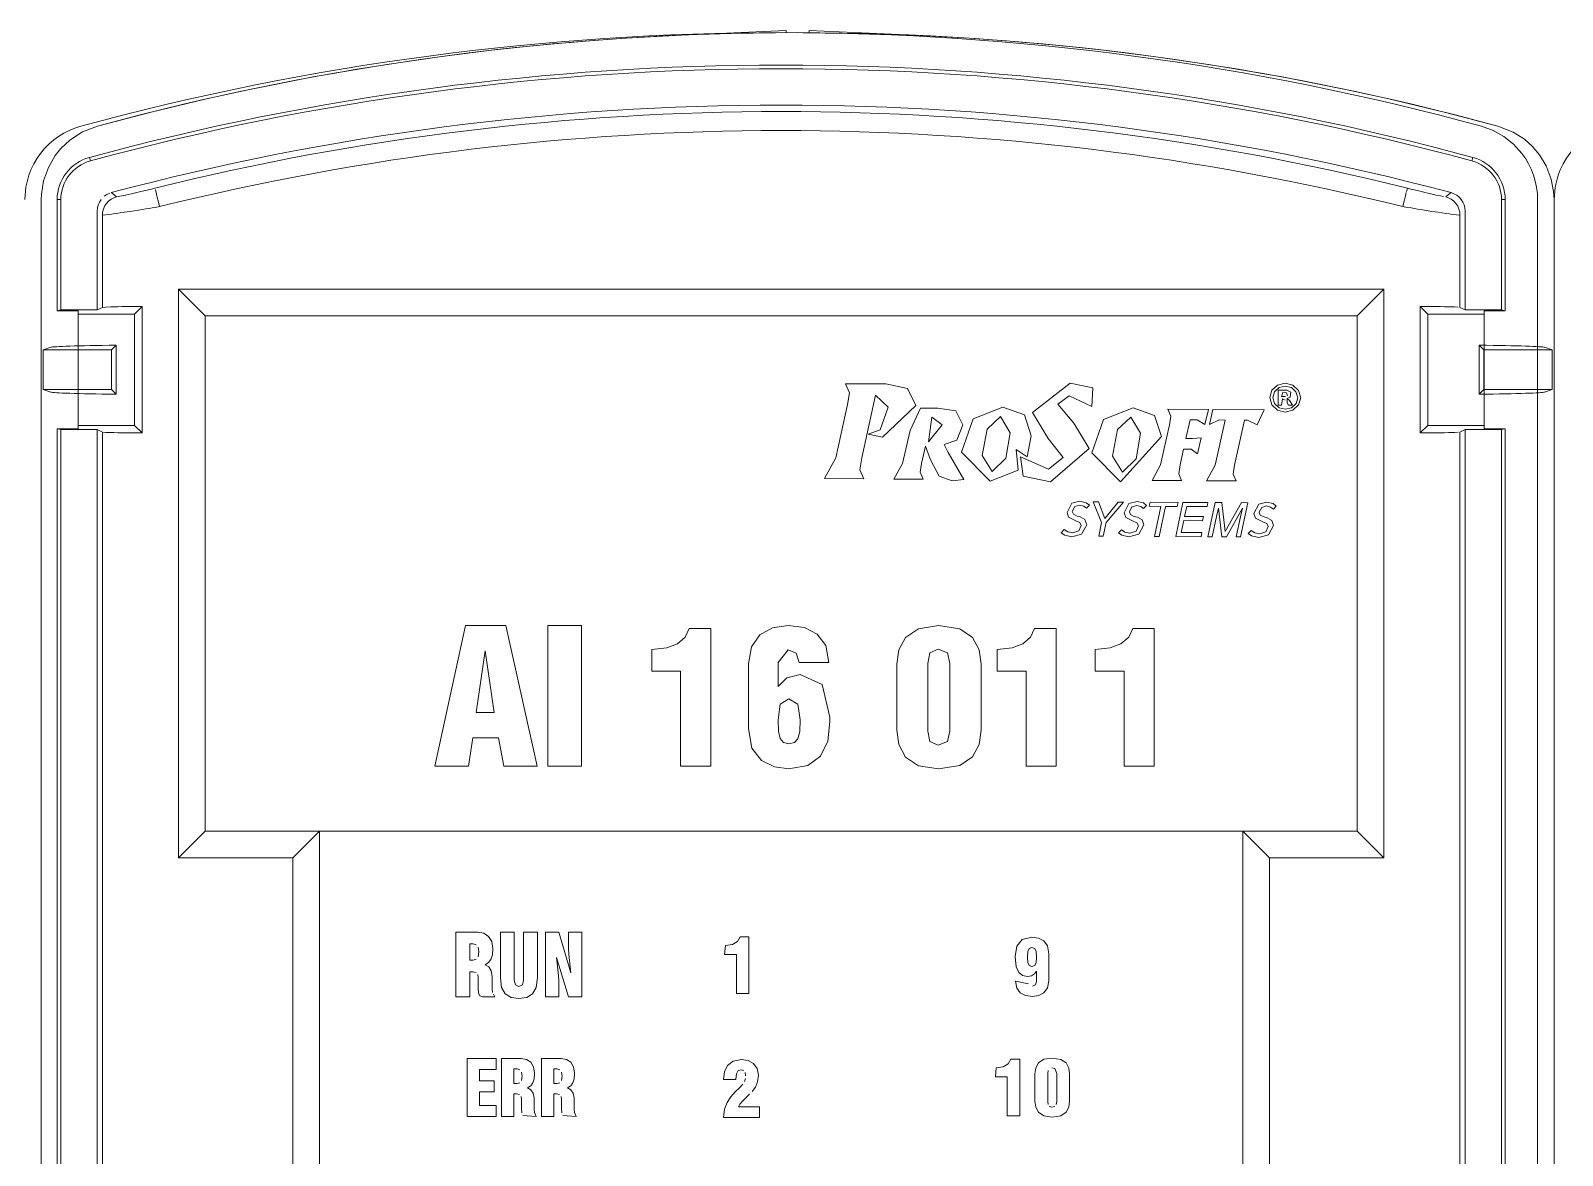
# Model space of a CAD drawing. Header units: millimetres. Extents: x -6000 to 26000, y -6000 to 26000.
# Drawn here: x 108.7 to 114.29, y -4325.67 to -4321.56 of the extents above; entities that cross this region are included whole.
import ezdxf

# ---------------------------------------------------------------- set-up
doc = ezdxf.new("R2010")
doc.units = ezdxf.units.MM
doc.header["$MEASUREMENT"] = 0
doc.layers.add('Чертеж и Рисунок_Ном._пера__1', color=7, linetype='Continuous', lineweight=15)
doc.layers.add('Чертеж и Рисунок_Ном._пера__7', color=7, linetype='Continuous', lineweight=15)

msp = doc.modelspace()

# ---------------------------------------------------------------- linework, layer by layer
at = {"layer": 'Чертеж и Рисунок_Ном._пера__1', "color": 7, "linetype": 'Continuous', "lineweight": 15, "flags": 128}
for points in [[(111.8986, -4322.8662), (111.8194, -4322.8499), (111.6727, -4322.8492), (111.6866, -4322.8819), (111.6801, -4322.9255), (111.637, -4323.1195), (111.5958, -4323.1956), (111.7396, -4323.1963), (111.7252, -4323.1636), (111.7322, -4323.12), (111.7822, -4322.8913)], [(111.7555, -4323.0329), (111.8075, -4323.0436), (111.9294, -4322.9287), (111.8986, -4322.8662)], [(112.5754, -4322.8636), (112.4927, -4322.8469), (112.3545, -4322.9537), (112.4124, -4323.0486)], [(112.4882, -4322.8934), (112.5715, -4322.9325), (112.5754, -4322.8636)], [(113.2287, -4322.9257), (113.2211, -4322.8995), (113.2289, -4322.873)], [(113.2287, -4322.9257), (113.2211, -4322.8995), (113.2289, -4322.873)], [(113.2289, -4322.873), (113.2498, -4322.8539)], [(113.2289, -4322.873), (113.2498, -4322.8539)], [(113.2549, -4322.8631), (113.2384, -4322.8784)], [(113.2549, -4322.8631), (113.2384, -4322.8784)], [(113.2498, -4322.8539), (113.2775, -4322.8473)], [(113.2498, -4322.8539), (113.2775, -4322.8473)], [(113.2519, -4322.9277), (113.2519, -4322.872), (113.264, -4322.8721), (113.2833, -4322.8722), (113.2984, -4322.8799)], [(113.2519, -4322.9277), (113.2519, -4322.872), (113.264, -4322.8721), (113.2833, -4322.8722), (113.2984, -4322.8799)], [(113.2776, -4322.8577), (113.2549, -4322.8631)], [(113.2776, -4322.8577), (113.2549, -4322.8631)], [(113.2775, -4322.8473), (113.3058, -4322.8544)], [(113.2775, -4322.8473), (113.3058, -4322.8544)], [(113.3, -4322.8632), (113.2776, -4322.8577)], [(113.3, -4322.8632), (113.2776, -4322.8577)], [(113.3168, -4322.8787), (113.3, -4322.8632)], [(113.3168, -4322.8787), (113.3, -4322.8632)], [(113.3058, -4322.8544), (113.3263, -4322.8737)], [(113.3058, -4322.8544), (113.3263, -4322.8737)], [(113.3263, -4322.8737), (113.3339, -4322.9001), (113.3263, -4322.9264)], [(113.3263, -4322.8737), (113.3339, -4322.9001), (113.3263, -4322.9264)], [(111.7822, -4322.8913), (111.8283, -4322.9352), (111.7991, -4323.0173)], [(112.5061, -4322.9926), (112.4471, -4322.9234), (112.4882, -4322.8934)], [(113.2492, -4322.945), (113.2287, -4322.9257)], [(113.2492, -4322.945), (113.2287, -4322.9257)], [(113.2384, -4322.8784), (113.2322, -4322.8997), (113.2384, -4322.9209), (113.2552, -4322.9365)], [(113.2384, -4322.8784), (113.2322, -4322.8997), (113.2384, -4322.9209), (113.2552, -4322.9365)], [(113.2778, -4322.9091), (113.2672, -4322.9048), (113.264, -4322.9277), (113.2519, -4322.9277)], [(113.2778, -4322.9091), (113.2672, -4322.9048), (113.264, -4322.9277), (113.2519, -4322.9277)], [(113.2822, -4322.8817), (113.269, -4322.8809), (113.264, -4322.8961)], [(113.2822, -4322.8817), (113.269, -4322.8809), (113.264, -4322.8961)], [(113.264, -4322.8961), (113.2782, -4322.8961)], [(113.264, -4322.8961), (113.2782, -4322.8961)], [(113.2863, -4322.8928), (113.2822, -4322.8817)], [(113.2863, -4322.8928), (113.2822, -4322.8817)], [(113.2959, -4322.8986), (113.2844, -4322.9034)], [(113.2959, -4322.8986), (113.2844, -4322.9034)], [(113.2984, -4322.8799), (113.2959, -4322.8986)], [(113.2984, -4322.8799), (113.2959, -4322.8986)], [(113.3005, -4322.9366), (113.3171, -4322.921), (113.3231, -4322.9001), (113.3168, -4322.8787)], [(113.3005, -4322.9366), (113.3171, -4322.921), (113.3231, -4322.9001), (113.3168, -4322.8787)], [(113.3263, -4322.9264), (113.3056, -4322.9454)], [(113.3263, -4322.9264), (113.3056, -4322.9454)], [(112.0746, -4322.9481), (112.0088, -4322.9381), (111.9466, -4322.9378), (111.9081, -4323.0201), (111.8802, -4323.1404), (111.8493, -4323.1974), (111.9557, -4323.198), (111.9449, -4323.1723), (111.9497, -4323.1407), (111.9642, -4323.0772), (111.9832, -4323.1271), (112.0148, -4323.1871)], [(112.079, -4323.0551), (112.101, -4322.9988), (112.0746, -4322.9481)], [(112.1386, -4322.977), (112.0959, -4323.0987), (112.2003, -4323.2044), (112.3031, -4323.1649), (112.2952, -4323.0897)], [(112.3252, -4322.9627), (112.2464, -4322.9341), (112.1386, -4322.977)], [(112.1899, -4323.0145), (112.2378, -4322.969)], [(112.2378, -4322.969), (112.2739, -4323.0279), (112.2575, -4323.1207)], [(112.2952, -4323.0897), (112.3354, -4323.1164), (112.3497, -4323.0394), (112.3252, -4322.9627)], [(112.6142, -4322.9794), (112.5715, -4323.1011), (112.6759, -4323.2068), (112.8253, -4323.0418), (112.8007, -4322.9651)], [(112.722, -4322.9365), (112.6142, -4322.9794)], [(112.6655, -4323.0168), (112.7134, -4322.9714)], [(112.7134, -4322.9714), (112.7495, -4323.0302), (112.7331, -4323.1231)], [(112.8007, -4322.9651), (112.722, -4322.9365)], [(113.2775, -4322.9523), (113.2492, -4322.945)], [(113.2775, -4322.9523), (113.2492, -4322.945)], [(113.2552, -4322.9365), (113.2776, -4322.9422)], [(113.2552, -4322.9365), (113.2776, -4322.9422)], [(113.3056, -4322.9454), (113.2775, -4322.9523)], [(113.3056, -4322.9454), (113.2775, -4322.9523)], [(113.2776, -4322.9422), (113.3005, -4322.9366)], [(113.2776, -4322.9422), (113.3005, -4322.9366)], [(111.7991, -4323.0173), (111.7555, -4323.0329)], [(112.2575, -4323.1207), (112.2074, -4323.1695), (112.1717, -4323.1106), (112.1899, -4323.0145)], [(112.4124, -4323.0486), (112.4664, -4323.1187), (112.4134, -4323.1606), (112.3109, -4323.1155), (112.3203, -4323.1869), (112.4203, -4323.2073), (112.5616, -4323.086), (112.5061, -4322.9926)], [(112.683, -4323.1719), (112.6473, -4323.113), (112.6655, -4323.0168)], [(112.0471, -4323.1003), (112.0329, -4323.0705), (112.079, -4323.0551)], [(112.1047, -4323.1987), (112.0471, -4323.1003)], [(112.7331, -4323.1231), (112.683, -4323.1719)], [(112.0148, -4323.1871), (112.0612, -4323.2038)], [(112.0612, -4323.2038), (112.1047, -4323.1987)], [(112.5277, -4323.3563), (112.5134, -4323.3503), (112.4868, -4323.3364), (112.481, -4323.3196), (112.4984, -4323.2858)], [(112.4984, -4323.2858), (112.5282, -4323.2779)], [(112.5095, -4323.2975), (112.5, -4323.3153), (112.5042, -4323.3258)], [(112.5422, -4323.296), (112.527, -4323.2922), (112.5095, -4323.2975)], [(112.5282, -4323.2779), (112.5514, -4323.2836)], [(112.5514, -4323.2836), (112.5629, -4323.2929), (112.552, -4323.3037), (112.5422, -4323.296)], [(112.7363, -4323.3573), (112.7221, -4323.3513), (112.6955, -4323.3375), (112.6896, -4323.3207), (112.7071, -4323.2868)], [(112.7071, -4323.2868), (112.7369, -4323.279), (112.7601, -4323.2846), (112.7715, -4323.294), (112.7606, -4323.3048), (112.7508, -4323.2971)], [(112.7181, -4323.2985), (112.7087, -4323.3163), (112.7128, -4323.3268)], [(112.7508, -4323.2971), (112.7356, -4323.2932), (112.7181, -4323.2985)], [(113.169, -4323.3398), (113.1631, -4323.323), (113.1806, -4323.2892)], [(113.1806, -4323.2892), (113.2104, -4323.2813), (113.2336, -4323.287)], [(113.1917, -4323.3009), (113.1822, -4323.3187), (113.1863, -4323.3292)], [(113.2092, -4323.2956), (113.1917, -4323.3009)], [(113.2243, -4323.2994), (113.2092, -4323.2956)], [(113.2336, -4323.287), (113.245, -4323.2963), (113.2341, -4323.3072), (113.2243, -4323.2994)], [(112.5042, -4323.3258), (112.5179, -4323.3323), (112.5293, -4323.3357), (112.5461, -4323.3453), (112.5529, -4323.3639), (112.534, -4323.3979)], [(112.5242, -4323.3869), (112.5331, -4323.3673), (112.5277, -4323.3563)], [(112.7128, -4323.3268), (112.7265, -4323.3334), (112.738, -4323.3368), (112.7547, -4323.3463)], [(112.7328, -4323.388), (112.7417, -4323.3684), (112.7363, -4323.3573)], [(112.7547, -4323.3463), (112.7615, -4323.3649), (112.7426, -4323.3989)], [(113.2099, -4323.3597), (113.1956, -4323.3537), (113.169, -4323.3398)], [(113.1863, -4323.3292), (113.2001, -4323.3357), (113.2115, -4323.3392), (113.2283, -4323.3487)], [(113.2063, -4323.3904), (113.2152, -4323.3708), (113.2099, -4323.3597)], [(113.2283, -4323.3487), (113.2351, -4323.3673), (113.2161, -4323.4013)], [(112.4726, -4323.4017), (112.4599, -4323.393), (112.471, -4323.3815)], [(112.471, -4323.3815), (112.4838, -4323.3903)], [(112.534, -4323.3979), (112.4984, -4323.4077), (112.4726, -4323.4017)], [(112.4838, -4323.3903), (112.5022, -4323.3941)], [(112.5022, -4323.3941), (112.5242, -4323.3869)], [(112.6812, -4323.4027), (112.6685, -4323.3941), (112.6796, -4323.3825)], [(112.6796, -4323.3825), (112.6924, -4323.3913)], [(112.7426, -4323.3989), (112.7071, -4323.4087), (112.6812, -4323.4027)], [(112.6924, -4323.3913), (112.7108, -4323.3952)], [(112.7108, -4323.3952), (112.7328, -4323.388)], [(113.1806, -4323.4111), (113.1548, -4323.4051), (113.1421, -4323.3964), (113.1532, -4323.3849)], [(113.1532, -4323.3849), (113.166, -4323.3937)], [(113.166, -4323.3937), (113.1844, -4323.3976)], [(113.2161, -4323.4013), (113.1806, -4323.4111)], [(113.1844, -4323.3976), (113.2063, -4323.3904)]]:
    msp.add_lwpolyline(points, dxfattribs=at)
for points in [[(113.2844, -4322.9034), (113.2926, -4322.9099), (113.3041, -4322.9279), (113.289, -4322.9279), (113.284, -4322.9188)], [(113.2844, -4322.9034), (113.2926, -4322.9099), (113.3041, -4322.9279), (113.289, -4322.9279), (113.284, -4322.9188)], [(111.9757, -4323.0609), (111.9876, -4322.9715), (112.0252, -4322.9991)], [(112.9978, -4322.943), (112.8493, -4322.9423), (112.8597, -4322.9669), (112.8548, -4322.9996), (112.8228, -4323.1451), (112.7916, -4323.2021), (112.8994, -4323.2027), (112.889, -4323.1781), (112.8938, -4323.1454), (112.9065, -4323.0875), (112.9336, -4323.0877), (112.9574, -4323.1056), (112.9711, -4323.0462), (112.9392, -4323.0494), (112.915, -4323.0493), (112.9306, -4322.981), (112.9562, -4322.9811), (112.9845, -4322.9976)], [(113.2004, -4322.944), (113.1752, -4322.9986), (113.1392, -4322.982), (113.1288, -4322.982), (113.0924, -4323.1464), (113.0876, -4323.1791), (113.098, -4323.2037), (112.9902, -4323.2031), (113.0214, -4323.1461), (113.0578, -4322.9816), (113.0367, -4322.9815), (113.0007, -4322.9977), (113.0132, -4322.9431)], [(112.5956, -4323.2808), (112.6189, -4323.3411), (112.6675, -4323.2812), (112.6874, -4323.2813), (112.6242, -4323.3558), (112.6135, -4323.4061), (112.5966, -4323.406), (112.6073, -4323.3557), (112.5759, -4323.2807)], [(112.8172, -4323.4071), (112.8003, -4323.407), (112.8237, -4323.2969), (112.7813, -4323.2967), (112.7844, -4323.2817), (112.8862, -4323.2823), (112.883, -4323.2973), (112.8406, -4323.297)], [(112.9701, -4323.4079), (112.8777, -4323.4074), (112.9043, -4323.2823), (112.9955, -4323.2828), (112.9924, -4323.2978), (112.9181, -4323.2974), (112.9101, -4323.3341), (112.9786, -4323.3345), (112.9755, -4323.3495), (112.907, -4323.3491), (112.8977, -4323.3925), (112.9733, -4323.3929)], [(113.0457, -4323.2831), (113.0588, -4323.389), (113.1173, -4323.2834), (113.1412, -4323.2835), (113.1147, -4323.4086), (113.0983, -4323.4085), (113.114, -4323.3346), (113.1212, -4323.3034), (113.0633, -4323.4084), (113.0466, -4323.4083), (113.0338, -4323.303), (113.0271, -4323.3342), (113.0114, -4323.4081), (112.995, -4323.408), (113.0215, -4323.2829)]]:
    msp.add_lwpolyline(points, close=True, dxfattribs=at)
at = {"layer": 'Чертеж и Рисунок_Ном._пера__7', "color": 7, "linetype": 'Continuous', "lineweight": 15}
for p, q in [((111.0731, -4321.5761), (111.4561, -4321.5594)), ((111.4561, -4321.5594), (111.4561, -4321.5669)), ((111.5396, -4321.5594), (111.9226, -4321.5761)), ((111.5396, -4321.5669), (111.5396, -4321.5594)), ((108.9126, -4322.0224), (108.9161, -4322.0353)), ((113.9624, -4322.0224), (113.9589, -4322.0353)), ((108.7367, -4328.7722), (108.7367, -4322.1764)), ((108.7367, -4328.7722), (108.7367, -4322.1767)), ((108.7946, -4322.5824), (108.7946, -4322.1767)), ((108.808, -4322.1767), (108.7946, -4322.1767)), ((108.808, -4322.1767), (108.808, -4322.5797)), ((114.067, -4322.1767), (114.067, -4322.5797)), ((114.067, -4322.1767), (114.0804, -4322.1767)), ((114.0804, -4322.1767), (114.0804, -4322.5824)), ((114.1986, -4328.7722), (114.1986, -4322.1764)), ((114.259, -4322.1764), (114.259, -4328.7722)), ((114.259, -4322.1764), (114.259, -4328.7722)), ((114.259, -4328.7305), (114.259, -4322.1767)), ((108.9407, -4322.5797), (108.9407, -4322.2183)), ((108.9599, -4322.2331), (108.9599, -4322.5701)), ((113.9151, -4322.5701), (113.9151, -4322.2331)), ((113.9343, -4322.5797), (113.9343, -4322.2183)), ((109.2381, -4322.5041), (113.6369, -4322.5041)), ((109.2381, -4322.5041), (109.3344, -4322.6005)), ((109.2381, -4324.58), (109.2381, -4322.5041)), ((113.5406, -4322.6005), (113.6369, -4322.5041)), ((113.6369, -4322.5041), (113.6369, -4324.58)), ((108.808, -4322.5797), (108.7946, -4322.5824)), ((108.8711, -4322.5824), (108.7946, -4322.5824)), ((108.9407, -4322.5797), (108.808, -4322.5797)), ((108.8711, -4322.5947), (108.8711, -4322.5824)), ((109.0768, -4322.5947), (108.8711, -4322.5947)), ((108.8711, -4323.001), (108.8711, -4322.5947)), ((108.9599, -4322.5701), (108.9407, -4322.5797)), ((109.0768, -4322.5947), (109.1047, -4322.5668)), ((109.0768, -4322.5947), (109.0768, -4323.001)), ((109.1047, -4322.5668), (109.1047, -4323.0289)), ((113.7703, -4323.0289), (113.7703, -4322.5668)), ((113.7703, -4322.5668), (113.7982, -4322.5947)), ((113.7982, -4322.5947), (114.0039, -4322.5947)), ((113.7982, -4323.001), (113.7982, -4322.5947)), ((113.9343, -4322.5797), (113.9151, -4322.5701)), ((114.067, -4322.5797), (113.9343, -4322.5797)), ((114.0039, -4322.5824), (114.0039, -4322.5947)), ((114.0804, -4322.5824), (114.0039, -4322.5824)), ((114.0039, -4322.5947), (114.0039, -4323.001)), ((114.0804, -4322.5824), (114.067, -4322.5797)), ((113.5406, -4322.6005), (109.3344, -4322.6005)), ((109.3344, -4322.6005), (109.3344, -4324.4836)), ((113.5406, -4324.4836), (113.5406, -4322.6005)), ((108.744, -4322.7252), (108.7718, -4322.7159)), ((108.744, -4322.7252), (108.744, -4322.8705)), ((108.9931, -4322.7252), (108.744, -4322.7252)), ((108.9931, -4322.7252), (109.0098, -4322.7085)), ((108.9931, -4322.7252), (108.9931, -4322.8705)), ((109.0098, -4322.7085), (109.0098, -4322.8873)), ((113.9859, -4322.7085), (113.9859, -4322.8873)), ((113.9859, -4322.7085), (114.0026, -4322.7252)), ((114.2517, -4322.7252), (114.0026, -4322.7252)), ((114.0026, -4322.8705), (114.0026, -4322.7252)), ((114.2517, -4322.7252), (114.2239, -4322.7159)), ((114.2517, -4322.7252), (114.2517, -4322.8705)), ((108.7718, -4322.8798), (108.744, -4322.8705)), ((108.744, -4322.8705), (108.9931, -4322.8705)), ((108.9931, -4322.8705), (109.0098, -4322.8873)), ((114.0026, -4322.8705), (113.9859, -4322.8873)), ((114.0026, -4322.8705), (114.2517, -4322.8705)), ((114.2239, -4322.8798), (114.2517, -4322.8705)), ((108.7946, -4323.0133), (108.7946, -4327.6039)), ((108.808, -4323.016), (108.7946, -4323.0133)), ((108.8711, -4323.0133), (108.7946, -4323.0133)), ((108.9407, -4323.016), (108.808, -4323.016)), ((108.808, -4323.016), (108.808, -4327.6013)), ((109.0768, -4323.001), (108.8711, -4323.001)), ((108.8711, -4323.001), (108.8711, -4323.0133)), ((108.9407, -4323.016), (108.9599, -4323.0256)), ((108.9407, -4327.6013), (108.9407, -4323.016)), ((108.9599, -4323.0256), (108.9599, -4327.5917)), ((109.1047, -4323.0289), (109.0768, -4323.001)), ((113.7703, -4323.0289), (113.7982, -4323.001)), ((113.7982, -4323.001), (114.0039, -4323.001)), ((113.9343, -4323.016), (113.9151, -4323.0256)), ((113.9151, -4327.5917), (113.9151, -4323.0256)), ((114.067, -4323.016), (113.9343, -4323.016)), ((113.9343, -4327.6013), (113.9343, -4323.016)), ((114.0039, -4323.0133), (114.0039, -4323.001)), ((114.0804, -4323.0133), (114.0039, -4323.0133)), ((114.0804, -4323.0133), (114.067, -4323.016)), ((114.067, -4327.6013), (114.067, -4323.016)), ((114.0804, -4323.0133), (114.0804, -4327.6039)), ((109.2381, -4324.58), (109.3344, -4324.4836)), ((109.3344, -4324.4836), (109.7517, -4324.4836)), ((109.5597, -4324.4836), (113.3154, -4324.4836)), ((109.6554, -4324.58), (109.7517, -4324.4836)), ((109.7517, -4324.4836), (109.7517, -4328.3784)), ((109.7517, -4324.4836), (113.1233, -4324.4836)), ((113.1233, -4324.4836), (113.5406, -4324.4836)), ((113.1233, -4324.4836), (113.2196, -4324.58)), ((113.1233, -4328.3784), (113.1233, -4324.4836)), ((113.5406, -4324.4836), (113.6369, -4324.58)), ((109.6554, -4324.58), (109.2381, -4324.58)), ((109.6554, -4328.4748), (109.6554, -4324.58)), ((113.6369, -4324.58), (113.2196, -4324.58)), ((113.2196, -4324.58), (113.2196, -4328.4748))]:
    msp.add_line(p, q, dxfattribs=at)
at = {"layer": 'Чертеж и Рисунок_Ном._пера__7', "color": 7, "linetype": 'Continuous', "lineweight": 15, "flags": 128}
for points in [[(108.8813, -4321.9084), (108.8597, -4321.9152), (108.8387, -4321.9238), (108.8184, -4321.934), (108.7991, -4321.9459), (108.7821, -4321.9583), (108.7638, -4321.9741), (108.7479, -4321.9904), (108.7333, -4322.0078), (108.7212, -4322.025), (108.7089, -4322.0459), (108.6985, -4322.0678), (108.691, -4322.0875), (108.68, -4322.1314), (108.6764, -4322.1764)], [(108.9416, -4321.9084), (108.8872, -4321.9295), (108.8412, -4321.9593), (108.8082, -4321.9904), (108.7878, -4322.0159), (108.7626, -4322.0594), (108.7451, -4322.1085), (108.7374, -4322.1565), (108.7367, -4322.1764)], [(113.9938, -4321.9084), (114.0364, -4321.9238), (114.0759, -4321.9459), (114.1113, -4321.9742), (114.1417, -4322.0078), (114.1555, -4322.0277), (114.1661, -4322.0459), (114.1765, -4322.0678), (114.184, -4322.0875), (114.1904, -4322.1093), (114.195, -4322.1315), (114.1978, -4322.1555), (114.1986, -4322.1764)], [(114.0541, -4321.9084), (114.109, -4321.9297), (114.1504, -4321.9561), (114.1785, -4321.9808), (114.2061, -4322.0133), (114.2303, -4322.0534), (114.2487, -4322.1015), (114.2574, -4322.1465), (114.259, -4322.1764)], [(114.4639, -4321.9084), (114.4423, -4321.9152), (114.4213, -4321.9238), (114.401, -4321.934), (114.3817, -4321.9459), (114.3647, -4321.9583), (114.3464, -4321.9741), (114.3305, -4321.9904), (114.316, -4322.0078), (114.3038, -4322.025), (114.2915, -4322.0459), (114.2811, -4322.0678), (114.2736, -4322.0875), (114.2627, -4322.1314), (114.259, -4322.1764)], [(109.0116, -4322.1659), (109.0239, -4322.1646), (109.0379, -4322.1617), (109.0549, -4322.158), (109.0657, -4322.1556), (109.0805, -4322.1521), (109.0997, -4322.1475), (109.1167, -4322.1434), (109.1341, -4322.1392), (109.1516, -4322.1348)], [(109.1556, -4322.1507), (109.153, -4322.1402)], [(113.7234, -4322.1348), (113.7205, -4322.1466)], [(113.7234, -4322.1348), (113.7365, -4322.1381), (113.7544, -4322.1425), (113.7646, -4322.1449), (113.7753, -4322.1475), (113.7874, -4322.1504), (113.7978, -4322.1529), (113.8141, -4322.1567), (113.8288, -4322.16), (113.8446, -4322.1633), (113.8548, -4322.1652)], [(108.9407, -4322.2183), (108.9416, -4322.207), (108.9444, -4322.196), (108.9489, -4322.1855), (108.9551, -4322.176)], [(108.9599, -4322.2331), (108.9607, -4322.2223), (108.9634, -4322.2113), (108.9679, -4322.2006), (108.9743, -4322.1907), (108.9823, -4322.182), (108.9914, -4322.1749), (109.0013, -4322.1695), (109.0116, -4322.1659)], [(108.9599, -4322.2331), (108.9726, -4322.2324), (108.988, -4322.2305), (108.9993, -4322.229), (109.0115, -4322.2272), (109.0244, -4322.2253), (109.0403, -4322.2229), (109.0505, -4322.2213), (109.0623, -4322.2195), (109.0758, -4322.2173), (109.0911, -4322.2149), (109.1048, -4322.2127), (109.118, -4322.2106), (109.1304, -4322.2085), (109.1419, -4322.2067), (109.1522, -4322.205), (109.1684, -4322.2023)], [(108.9667, -4322.1641), (108.9762, -4322.1577), (108.9865, -4322.153)], [(109.0116, -4322.1659), (109.0019, -4322.1585), (108.9923, -4322.1512)], [(109.1684, -4322.2023), (109.1654, -4322.1902), (109.1623, -4322.1779), (109.1584, -4322.1623), (109.1556, -4322.1507)], [(113.7194, -4322.1507), (113.7166, -4322.1623), (113.7127, -4322.1779), (113.7096, -4322.1902), (113.7066, -4322.2023)], [(113.7066, -4322.2023), (113.7224, -4322.2049), (113.7367, -4322.2072), (113.7496, -4322.2093), (113.7608, -4322.2112), (113.7781, -4322.214), (113.7992, -4322.2173), (113.8127, -4322.2195), (113.8245, -4322.2213), (113.8347, -4322.2229), (113.8506, -4322.2253), (113.8635, -4322.2272), (113.8757, -4322.229), (113.887, -4322.2305), (113.9024, -4322.2324), (113.9141, -4322.2333)], [(113.8827, -4322.1512), (113.8731, -4322.1585), (113.8634, -4322.1659)], [(113.9151, -4322.2331), (113.9143, -4322.2223), (113.9116, -4322.2113), (113.9071, -4322.2006), (113.9007, -4322.1907), (113.8928, -4322.182), (113.8836, -4322.1749), (113.8737, -4322.1695), (113.8634, -4322.1659)], [(113.8827, -4322.1512), (113.8934, -4322.155), (113.9034, -4322.1605), (113.9123, -4322.1676), (113.9199, -4322.176), (113.9261, -4322.1855), (113.9306, -4322.196), (113.9334, -4322.207), (113.9343, -4322.2183)], [(108.9599, -4322.5701), (108.9718, -4322.5691), (108.99, -4322.5684), (109.002, -4322.5681), (109.0157, -4322.5678), (109.031, -4322.5675), (109.0477, -4322.5673), (109.0751, -4322.567), (109.1047, -4322.5668)], [(113.7703, -4322.5668), (113.7999, -4322.567), (113.8273, -4322.5673), (113.844, -4322.5675), (113.8593, -4322.5678), (113.873, -4322.5681), (113.885, -4322.5684), (113.8951, -4322.5687), (113.9093, -4322.5694)], [(108.9599, -4323.0256), (108.9718, -4323.0267), (108.99, -4323.0273), (109.002, -4323.0276), (109.0157, -4323.0279), (109.031, -4323.0282), (109.0477, -4323.0284), (109.0751, -4323.0287), (109.1047, -4323.0289)], [(113.7703, -4323.0289), (113.7999, -4323.0287), (113.8273, -4323.0284), (113.844, -4323.0282), (113.8593, -4323.0279), (113.873, -4323.0276), (113.885, -4323.0273), (113.8951, -4323.027), (113.9093, -4323.0263)], [(111.0873, -4323.7752), (111.102, -4323.743), (111.1805, -4323.743), (111.1805, -4324.2452), (111.0705, -4324.2452), (111.0705, -4323.8988)], [(111.3291, -4323.8095), (111.3602, -4323.7659), (111.4062, -4323.7405)], [(111.4062, -4323.7405), (111.4627, -4323.7323), (111.5223, -4323.7397)], [(111.5223, -4323.7397), (111.5695, -4323.7632), (111.6002, -4323.8046), (111.6113, -4323.8666), (111.5027, -4323.8666), (111.4927, -4323.8337)], [(111.8599, -4323.8731), (111.867, -4323.8205), (111.8917, -4323.7755), (111.9384, -4323.7441)], [(111.9384, -4323.7441), (112.012, -4323.7323), (112.0892, -4323.7441)], [(112.0892, -4323.7441), (112.1363, -4323.7759)], [(112.3481, -4323.7752), (112.3628, -4323.743), (112.4414, -4323.743), (112.4414, -4324.2452), (112.3313, -4324.2452), (112.3313, -4323.8988)], [(112.706, -4323.7752), (112.7207, -4323.743), (112.7993, -4323.743), (112.7993, -4324.2452), (112.6892, -4324.2452), (112.6892, -4323.8988)], [(111.0705, -4323.8988), (110.9655, -4323.8988), (110.9655, -4323.8195), (111.0198, -4323.8141), (111.0591, -4323.7991), (111.0873, -4323.7752)], [(111.3309, -4324.1799), (111.3177, -4324.1088), (111.3177, -4323.8723), (111.3291, -4323.8095)], [(111.4927, -4323.8337), (111.4627, -4323.8209), (111.4263, -4323.8667), (111.4263, -4323.9548)], [(112.0106, -4323.8188), (111.9802, -4323.8323)], [(112.0445, -4323.8323), (112.0106, -4323.8188)], [(112.1363, -4323.7759), (112.1603, -4323.8212)], [(112.1603, -4323.8212), (112.167, -4323.8731), (112.167, -4324.1145), (112.1603, -4324.167)], [(112.3313, -4323.8988), (112.2263, -4323.8988), (112.2263, -4323.8195), (112.2806, -4323.8141), (112.3199, -4323.7991)], [(112.3199, -4323.7991), (112.3481, -4323.7752)], [(112.6892, -4323.8988), (112.5842, -4323.8988), (112.5842, -4323.8195), (112.6385, -4323.8141), (112.6778, -4323.7991)], [(112.6778, -4323.7991), (112.706, -4323.7752)], [(112.1363, -4324.212), (112.0892, -4324.2438), (112.012, -4324.2559), (111.9384, -4324.2441), (111.8917, -4324.2124), (111.867, -4324.167), (111.8599, -4324.1145), (111.8599, -4323.8731)], [(111.9802, -4323.8323), (111.9734, -4323.8709), (111.9734, -4324.1174), (111.9802, -4324.1559)], [(112.0445, -4324.1559), (112.0535, -4324.1174), (112.0535, -4323.8709), (112.0445, -4323.8323)], [(111.4263, -4323.9548), (111.4577, -4323.9235)], [(111.4577, -4323.9235), (111.507, -4323.9109), (111.587, -4323.9471)], [(111.587, -4323.9471), (111.6156, -4324.0663), (111.6156, -4324.0827), (111.6073, -4324.1546)], [(111.4334, -4324.0194), (111.4263, -4324.0763)], [(111.4988, -4324.0197), (111.4655, -4323.9995), (111.4334, -4324.0194)], [(111.4988, -4324.1461), (111.5052, -4324.1194), (111.507, -4324.077), (111.4988, -4324.0197)], [(111.4263, -4324.0763), (111.428, -4324.1183), (111.4341, -4324.1453)], [(111.4341, -4324.1453), (111.4459, -4324.1595)], [(111.4459, -4324.1595), (111.4655, -4324.1638), (111.4863, -4324.1599)], [(111.4863, -4324.1599), (111.4988, -4324.1461)], [(111.6073, -4324.1546), (111.5813, -4324.209), (111.5348, -4324.2438)], [(111.9802, -4324.1559), (112.0106, -4324.1695), (112.0445, -4324.1559)], [(111.4127, -4324.2488), (111.3652, -4324.2249), (111.3309, -4324.1799)], [(112.1603, -4324.167), (112.1363, -4324.212)], [(111.5348, -4324.2438), (111.4655, -4324.2559), (111.4127, -4324.2488)], [(110.3517, -4324.8563), (110.3297, -4324.8525), (110.2499, -4324.8525), (110.2499, -4325.0883), (110.3007, -4325.0883), (110.3007, -4324.9964)], [(110.3809, -4324.886), (110.3693, -4324.8675), (110.3517, -4324.8563)], [(110.3851, -4324.912), (110.3809, -4324.886)], [(110.4127, -4324.8525), (110.4127, -4325.0187), (110.4172, -4325.0545)], [(110.4676, -4325.045), (110.4634, -4325.0279), (110.4634, -4324.8525), (110.4127, -4324.8525)], [(110.5433, -4325.0544), (110.5479, -4325.0187), (110.5479, -4324.8525), (110.4971, -4324.8525), (110.4971, -4325.0279), (110.4929, -4325.0449)], [(110.5772, -4324.8525), (110.5772, -4325.0883), (110.6256, -4325.0883), (110.6256, -4325.0325), (110.6246, -4325.0116)], [(110.6651, -4324.9559), (110.6678, -4324.9792), (110.6696, -4325.0006), (110.6262, -4324.8525), (110.5772, -4324.8525)], [(110.6194, -4324.9655), (110.6171, -4324.9448), (110.6611, -4325.0883), (110.7101, -4325.0883), (110.7101, -4324.8525), (110.6617, -4324.8525), (110.6617, -4324.9113), (110.6627, -4324.9325)], [(111.2779, -4324.8867), (111.2593, -4324.8974)], [(111.2744, -4325.0767), (111.3198, -4325.0767), (111.3198, -4324.8697), (111.2874, -4324.8697), (111.2779, -4324.8867)], [(112.3529, -4324.8708), (112.3174, -4324.8794), (112.2978, -4324.9036)], [(112.3766, -4324.8737), (112.3529, -4324.8708)], [(112.4095, -4324.9025), (112.3962, -4324.8837), (112.3766, -4324.8737)], [(110.3007, -4324.8949), (110.3133, -4324.8949), (110.3244, -4324.8979)], [(110.3245, -4324.9511), (110.3136, -4324.954), (110.3007, -4324.954), (110.3007, -4324.8949)], [(110.3317, -4324.9074), (110.3344, -4324.9245), (110.3317, -4324.9416)], [(110.3781, -4324.9514), (110.3834, -4324.935)], [(110.3834, -4324.935), (110.3851, -4324.912)], [(110.6627, -4324.9325), (110.6651, -4324.9559)], [(111.2593, -4324.8974), (111.2344, -4324.9012), (111.2311, -4324.9339), (111.2744, -4324.9339), (111.2744, -4325.0767)], [(112.2978, -4324.9036), (112.2917, -4324.9415), (112.2952, -4324.9785)], [(112.3364, -4324.9447), (112.3376, -4324.9228)], [(112.3376, -4324.9228), (112.3425, -4324.9116)], [(112.3425, -4324.9116), (112.3529, -4324.9085)], [(112.3529, -4324.9085), (112.3632, -4324.9117)], [(112.3632, -4324.9117), (112.3683, -4324.923)], [(112.3683, -4324.923), (112.3697, -4324.9447)], [(112.4097, -4325.0558), (112.4145, -4325.0301), (112.4145, -4324.9317), (112.4095, -4324.9025)], [(110.3007, -4324.9964), (110.3118, -4324.9964), (110.3241, -4324.9989)], [(110.3564, -4324.9717), (110.3692, -4324.9631)], [(110.3793, -4324.993), (110.37, -4324.9793), (110.3564, -4324.9717)], [(110.3692, -4324.9631), (110.3781, -4324.9514)], [(110.3841, -4325.0721), (110.3828, -4325.0587), (110.3828, -4325.0138), (110.3793, -4324.993)], [(110.6246, -4325.0116), (110.6222, -4324.9885), (110.6194, -4324.9655)], [(112.2952, -4324.9785), (112.3049, -4324.999)], [(112.3049, -4324.999), (112.319, -4325.0106)], [(112.3379, -4324.9624), (112.3364, -4324.9447)], [(112.3529, -4324.978), (112.343, -4324.9739), (112.3379, -4324.9624)], [(112.3632, -4324.9739), (112.3529, -4324.978)], [(112.3619, -4325.0045), (112.3697, -4324.9951), (112.3697, -4325.031), (112.3659, -4325.0449)], [(112.3683, -4324.9624), (112.3632, -4324.9739)], [(112.3697, -4324.9447), (112.3683, -4324.9624)], [(110.3303, -4325.0064), (110.332, -4325.019), (110.332, -4325.0578), (110.3331, -4325.0737)], [(110.4172, -4325.0545), (110.4302, -4325.0777)], [(110.4929, -4325.0449), (110.4801, -4325.0505), (110.4676, -4325.045)], [(110.5301, -4325.0776), (110.5433, -4325.0544)], [(112.2932, -4325.031), (112.2977, -4325.0565), (112.3104, -4325.0738)], [(112.3398, -4325.0407), (112.2932, -4325.031)], [(112.319, -4325.0106), (112.3361, -4325.0142)], [(112.3361, -4325.0142), (112.3509, -4325.0114)], [(112.3509, -4325.0114), (112.3619, -4325.0045)], [(112.3659, -4325.0449), (112.3544, -4325.0498)], [(110.3331, -4325.0737), (110.3376, -4325.0844)], [(110.3376, -4325.0844), (110.3473, -4325.0883), (110.3919, -4325.0883), (110.3876, -4325.0788)], [(110.4302, -4325.0777), (110.4514, -4325.0902)], [(110.4514, -4325.0902), (110.4801, -4325.0939)], [(110.4801, -4325.0939), (110.5088, -4325.0901)], [(110.5088, -4325.0901), (110.5301, -4325.0776)], [(112.3104, -4325.0738), (112.3298, -4325.0836)], [(112.3298, -4325.0836), (112.3544, -4325.0866), (112.3778, -4325.0834)], [(112.3778, -4325.0834), (112.3969, -4325.0734)], [(112.3969, -4325.0734), (112.4097, -4325.0558)], [(110.5077, -4325.3172), (110.4879, -4325.3139), (110.4164, -4325.3139), (110.4164, -4325.5253), (110.4619, -4325.5253), (110.4619, -4325.4428)], [(110.5234, -4325.3273), (110.5077, -4325.3172)], [(110.5338, -4325.3439), (110.5234, -4325.3273)], [(110.6536, -4325.3172), (110.6339, -4325.3139), (110.5623, -4325.3139), (110.5623, -4325.5253), (110.6078, -4325.5253), (110.6078, -4325.4428)], [(110.6694, -4325.3273), (110.6536, -4325.3172)], [(110.6798, -4325.3439), (110.6694, -4325.3273)], [(111.2626, -4325.323), (111.2421, -4325.3388)], [(111.293, -4325.3172), (111.2626, -4325.323)], [(111.3176, -4325.321), (111.293, -4325.3172)], [(111.3371, -4325.3323), (111.3176, -4325.321)], [(111.3499, -4325.3504), (111.3371, -4325.3323)], [(112.2665, -4325.333), (112.2479, -4325.3438)], [(112.263, -4325.523), (112.3083, -4325.523), (112.3083, -4325.3161), (112.2759, -4325.3161), (112.2665, -4325.333)], [(112.3767, -4325.3295), (112.3666, -4325.3481)], [(112.396, -4325.3165), (112.3767, -4325.3295)], [(112.4264, -4325.3117), (112.396, -4325.3165)], [(112.4581, -4325.3166), (112.4264, -4325.3117)], [(112.4777, -4325.3296), (112.4581, -4325.3166)], [(112.4875, -4325.3482), (112.4777, -4325.3296)], [(110.4619, -4325.3518), (110.4732, -4325.3518), (110.4831, -4325.3545)], [(110.4832, -4325.4022), (110.4734, -4325.4048), (110.4619, -4325.4048), (110.4619, -4325.3518)], [(110.4897, -4325.3631), (110.4921, -4325.3783), (110.4897, -4325.3937)], [(110.5313, -4325.4025), (110.5361, -4325.3878)], [(110.5376, -4325.3671), (110.5338, -4325.3439)], [(110.5361, -4325.3878), (110.5376, -4325.3671)], [(110.6078, -4325.3518), (110.6191, -4325.3518), (110.6291, -4325.3545)], [(110.6292, -4325.4022), (110.6194, -4325.4048), (110.6078, -4325.4048), (110.6078, -4325.3518)], [(110.6356, -4325.3631), (110.6381, -4325.3783), (110.6357, -4325.3937)], [(110.6773, -4325.4025), (110.682, -4325.3878)], [(110.6836, -4325.3671), (110.6798, -4325.3439)], [(110.682, -4325.3878), (110.6836, -4325.3671)], [(111.2304, -4325.362), (111.2267, -4325.3899), (111.2726, -4325.3899), (111.2746, -4325.3692), (111.2807, -4325.3579)], [(111.2421, -4325.3388), (111.2304, -4325.362)], [(111.2807, -4325.3579), (111.2909, -4325.3545)], [(111.2909, -4325.3545), (111.3012, -4325.3573)], [(111.3068, -4325.3864), (111.3038, -4325.3975)], [(111.3063, -4325.365), (111.3077, -4325.3766)], [(111.3545, -4325.3749), (111.3499, -4325.3504)], [(111.3514, -4325.3992), (111.3545, -4325.3749)], [(112.2479, -4325.3438), (112.2229, -4325.3476), (112.2197, -4325.3802), (112.263, -4325.3802), (112.263, -4325.523)], [(112.3666, -4325.3481), (112.3637, -4325.3697)], [(112.3637, -4325.3697), (112.3637, -4325.4692), (112.3666, -4325.4908), (112.3767, -4325.5095)], [(112.4116, -4325.4821), (112.4105, -4325.4703), (112.4105, -4325.3688), (112.4116, -4325.357)], [(112.4258, -4325.3473), (112.4364, -4325.3498)], [(112.4364, -4325.3498), (112.4435, -4325.3688), (112.4435, -4325.4703), (112.4419, -4325.4821)], [(112.4875, -4325.4907), (112.4903, -4325.4692), (112.4903, -4325.3697), (112.4875, -4325.3482)], [(110.4619, -4325.4428), (110.4719, -4325.4428), (110.4829, -4325.4451)], [(110.5118, -4325.4207), (110.5233, -4325.413)], [(110.5241, -4325.4276), (110.5118, -4325.4207)], [(110.5233, -4325.413), (110.5313, -4325.4025)], [(110.5324, -4325.4398), (110.5241, -4325.4276)], [(110.5367, -4325.5107), (110.5355, -4325.4988), (110.5355, -4325.4584), (110.5324, -4325.4398)], [(110.6078, -4325.4428), (110.6178, -4325.4428), (110.6288, -4325.4451)], [(110.6578, -4325.4207), (110.6693, -4325.413)], [(110.67, -4325.4276), (110.6578, -4325.4207)], [(110.6693, -4325.413), (110.6773, -4325.4025)], [(110.6784, -4325.4398), (110.67, -4325.4276)], [(110.6827, -4325.5107), (110.6815, -4325.4988), (110.6815, -4325.4584), (110.6784, -4325.4398)], [(111.2697, -4325.4354), (111.254, -4325.453)], [(111.285, -4325.4203), (111.2697, -4325.4354)], [(111.298, -4325.4072), (111.285, -4325.4203)], [(111.3096, -4325.4555), (111.3221, -4325.444)], [(111.3315, -4325.4343), (111.3433, -4325.4182)], [(111.3433, -4325.4182), (111.3514, -4325.3992)], [(110.4885, -4325.4518), (110.49, -4325.4631), (110.49, -4325.4979), (110.491, -4325.5122)], [(110.6344, -4325.4518), (110.636, -4325.4631), (110.636, -4325.4979), (110.6369, -4325.5122)], [(111.2267, -4325.5285), (111.358, -4325.5285), (111.358, -4325.4906), (111.2821, -4325.4906), (111.2869, -4325.4797)], [(111.2304, -4325.4989), (111.2267, -4325.5285)], [(111.2403, -4325.4739), (111.2304, -4325.4989)], [(111.254, -4325.453), (111.2403, -4325.4739)], [(111.2869, -4325.4797), (111.297, -4325.4677)], [(111.297, -4325.4677), (111.3096, -4325.4555)], [(112.4364, -4325.4893), (112.4258, -4325.4918), (112.4161, -4325.4893)], [(112.4777, -4325.5094), (112.4875, -4325.4907)], [(110.495, -4325.5218), (110.5436, -4325.5253), (110.5367, -4325.5107)], [(110.641, -4325.5218), (110.6896, -4325.5253), (110.6827, -4325.5107)], [(112.3767, -4325.5095), (112.396, -4325.5226)], [(112.396, -4325.5226), (112.4264, -4325.5275)], [(112.4264, -4325.5275), (112.4581, -4325.5225)], [(112.4581, -4325.5225), (112.4777, -4325.5094)]]:
    msp.add_lwpolyline(points, dxfattribs=at)
for points in [[(110.4326, -4323.7323), (110.5462, -4324.2452), (110.4247, -4324.2452), (110.4062, -4324.1424), (110.3119, -4324.1424), (110.2962, -4324.2452), (110.1733, -4324.2452), (110.2847, -4323.7323)], [(110.7091, -4324.2452), (110.5855, -4324.2452), (110.5855, -4323.7323), (110.7091, -4323.7323)], [(110.3897, -4324.0502), (110.3569, -4323.8245), (110.324, -4324.0502)], [(110.2909, -4325.5253), (110.3966, -4325.5253), (110.3966, -4325.4852), (110.3364, -4325.4852), (110.3364, -4325.4355), (110.3903, -4325.4355), (110.3903, -4325.3954), (110.3364, -4325.3954), (110.3364, -4325.3539), (110.3966, -4325.3539), (110.3966, -4325.3139), (110.2909, -4325.3139)]]:
    msp.add_lwpolyline(points, close=True, dxfattribs=at)
at = {"layer": 'Чертеж и Рисунок_Ном._пера__7', "color": 7, "linetype": 'Continuous', "lineweight": 15}
for centre, radius, start, end in [((111.4375, -4331.3038), 9.737, 74.77978, 105.22022), ((111.4978, -4331.3038), 9.737, 90, 105.22022), ((111.4978, -4331.3038), 9.737, 92.5, 105.21846), ((111.4978, -4331.3038), 9.737, 74.77978, 90), ((111.4978, -4331.3038), 9.737, 74.78154, 87.5), ((111.4375, -4331.3038), 9.6188, 74.78154, 105.21846), ((111.4375, -4331.3038), 9.6054, 74.78154, 105.21846), ((111.4375, -4331.3316), 9.5005, 75.08546, 104.91454), ((111.4375, -4331.3316), 9.4766, 76.04186, 103.95814), ((111.4375, -4331.3316), 9.4071, 76.04185, 103.95815), ((108.9546, -4322.1767), 0.16, 105.2185, 180), ((108.9546, -4322.1767), 0.1466, 105.2185, 180), ((113.9204, -4322.1767), 0.1466, 0, 74.7815), ((113.9204, -4322.1767), 0.16, 0, 74.7815)]:
    msp.add_arc(centre, radius, start, end, dxfattribs=at)
for centre, start_param, end_param in [((109.3274, -4322.7164), 2.178367, 3.089233), ((113.6683, -4322.7164), 0.05236, 0.963226), ((109.3274, -4322.8793), 3.193953, 4.104819), ((113.6683, -4322.8793), 5.319959, 6.230825)]:
    msp.add_ellipse(centre, major_axis=(0.5564, 0), ratio=0.017455, start_param=start_param, end_param=end_param, dxfattribs=at)

doc.saveas('drawing.dxf')
